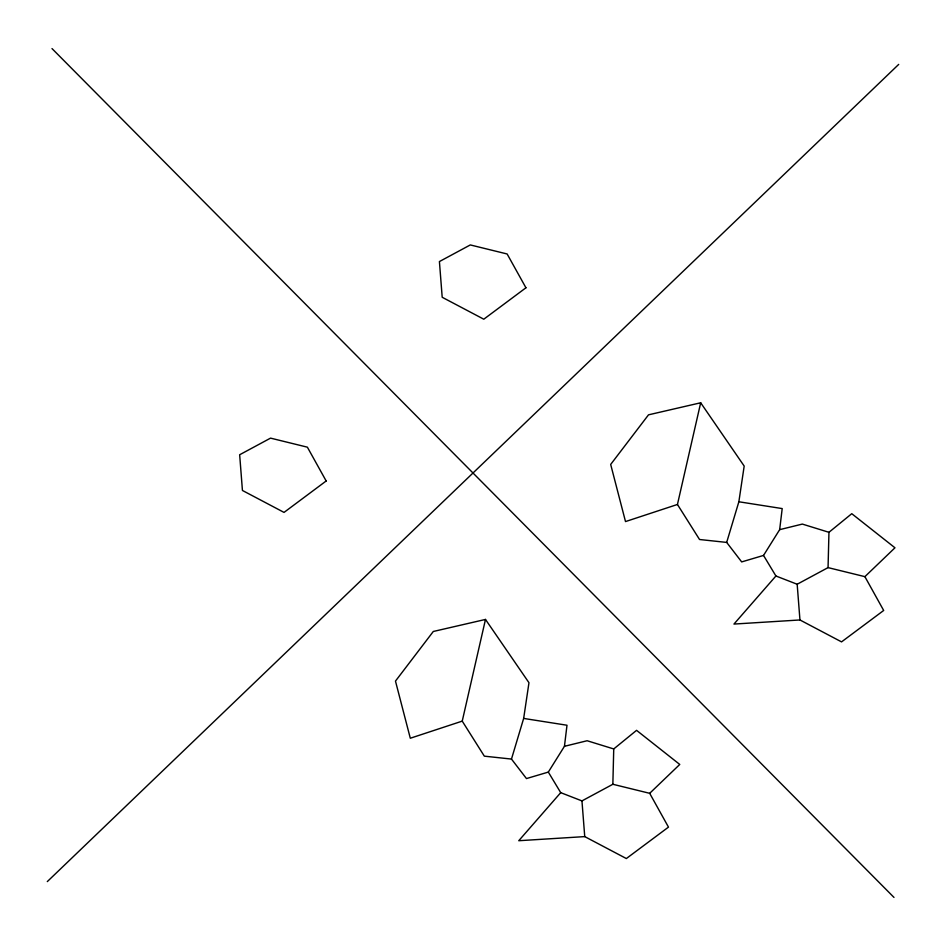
<?xml version="1.0" encoding="UTF-8"?>
<svg xmlns="http://www.w3.org/2000/svg" width="946" height="946" viewBox="0 0 946 946"><rect width="100%" height="100%" fill="white"/><g stroke="black" fill="none" stroke-linecap="round" stroke-linejoin="round"><path stroke-width="1.42" d="M612.854 784.269L613.741 748.948L636.563 730.347L679.76 764.451L649.689 793.316L612.854 784.269L581.956 800.907L560.718 792.653L548.325 772.09L564.443 746.311L566.997 725.239L523.658 718.428L511.479 759.07L526.473 778.57L548.325 772.09M828.057 567.612L828.956 532.302L851.767 513.69L894.963 547.793L864.892 576.658L828.057 567.612L797.171 584.25L775.921 575.996L763.528 555.432L779.658 529.654L782.2 508.581L738.861 501.77L726.682 542.413L741.676 561.912L763.528 555.432M523.658 718.428L528.968 682.728L485.487 619.441L433.303 631.479L395.475 681.096L410.304 738.235L462.239 721.124L485.487 619.441M738.861 501.77L744.183 466.071L700.69 402.783L648.507 414.833L610.678 464.439L625.507 521.577L677.442 504.466L700.69 402.783M560.718 792.653L518.763 840.722L584.746 836.607L626.347 858.542L668.479 827.123L649.689 793.316M775.921 575.996L733.966 624.064L799.949 619.961L841.55 641.885L883.682 610.466L864.892 576.658M47.3 881.601L898.7 64.399M779.658 529.654L802.338 524.084L828.956 532.302M564.443 746.311L587.135 740.742L613.741 748.948M726.682 542.413L699.543 539.504L677.442 504.466M511.479 759.07L484.34 756.161L462.239 721.124M52.006 48.577L893.994 897.423M797.171 584.25L799.949 619.961M581.956 800.907L584.746 836.607M525.941 287.785L483.796 319.204L442.196 297.269L439.417 261.557L470.304 244.931L507.139 253.977L525.941 287.785M326.169 480.982L284.036 512.401L242.436 490.466L239.657 454.754L270.544 438.128L307.379 447.174L326.169 480.982"/></g></svg>
